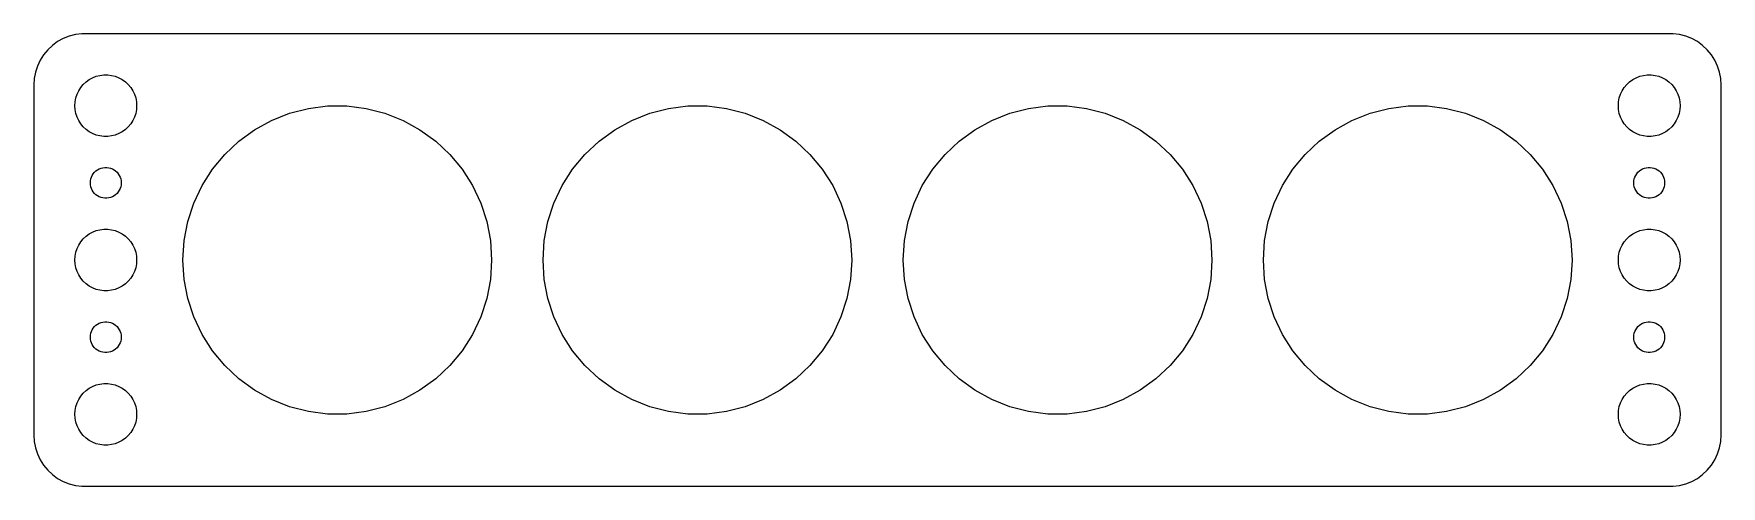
# Model space of a CAD drawing. Header units: metres. Extents: x -82 to 82, y 32 to 76.
import ezdxf

# ---------------------------------------------------------------- set-up
doc = ezdxf.new("R2010")
doc.units = ezdxf.units.M

msp = doc.modelspace()

# ---------------------------------------------------------------- linework, layer by layer
for p, q in [((-79.1289, 75.5241), (-79.6791, 75.2216)), ((-78.5451, 75.7553), (-79.1289, 75.5241)), ((-77.9369, 75.9114), (-78.5451, 75.7553)), ((-77.3139, 75.9901), (-77.9369, 75.9114)), ((77.3139, 75.9901), (-77.3139, 75.9901)), ((77.9369, 75.9114), (77.3139, 75.9901)), ((78.5451, 75.7553), (77.9369, 75.9114)), ((79.1289, 75.5241), (78.5451, 75.7553)), ((79.6791, 75.2216), (79.1289, 75.5241)), ((-81.0451, 73.9389), (-81.3815, 73.4088)), ((-80.6448, 74.4227), (-81.0451, 73.9389)), ((-80.1871, 74.8526), (-80.6448, 74.4227)), ((-79.6791, 75.2216), (-80.1871, 74.8526)), ((80.1871, 74.8526), (79.6791, 75.2216)), ((80.6448, 74.4227), (80.1871, 74.8526)), ((81.0451, 73.9389), (80.6448, 74.4227)), ((81.3815, 73.4088), (81.0451, 73.9389)), ((-81.8429, 72.2434), (-81.9606, 71.6267)), ((-81.6489, 72.8406), (-81.8429, 72.2434)), ((-81.3815, 73.4088), (-81.6489, 72.8406)), ((81.6489, 72.8406), (81.3815, 73.4088)), ((81.8429, 72.2434), (81.6489, 72.8406)), ((81.9606, 71.6267), (81.8429, 72.2434)), ((-81.9606, 71.6267), (-82, 71)), ((-82, 71), (-82, 37)), ((-77.6289, 70.4453), (-77.427, 70.7634)), ((-77.427, 70.7634), (-77.1869, 71.0536)), ((-77.1869, 71.0536), (-76.9123, 71.3115)), ((-76.9123, 71.3115), (-76.6075, 71.533)), ((-76.6075, 71.533), (-76.2773, 71.7145)), ((-76.2773, 71.7145), (-75.927, 71.8532)), ((-75.927, 71.8532), (-75.5621, 71.9469)), ((-75.5621, 71.9469), (-75.1884, 71.9941)), ((-75.1884, 71.9941), (-74.8116, 71.9941)), ((-74.8116, 71.9941), (-74.4379, 71.9469)), ((-74.4379, 71.9469), (-74.073, 71.8532)), ((-74.073, 71.8532), (-73.7227, 71.7145)), ((-73.7227, 71.7145), (-73.3925, 71.533)), ((-73.3925, 71.533), (-73.0877, 71.3115)), ((-73.0877, 71.3115), (-72.8131, 71.0536)), ((-72.8131, 71.0536), (-72.573, 70.7634)), ((-72.573, 70.7634), (-72.3711, 70.4453)), ((72.3711, 70.4453), (72.573, 70.7634)), ((72.573, 70.7634), (72.8131, 71.0536)), ((72.8131, 71.0536), (73.0877, 71.3115)), ((73.0877, 71.3115), (73.3925, 71.533)), ((73.3925, 71.533), (73.7227, 71.7145)), ((73.7227, 71.7145), (74.073, 71.8532)), ((74.073, 71.8532), (74.4379, 71.9469)), ((74.4379, 71.9469), (74.8116, 71.9941)), ((74.8116, 71.9941), (75.1884, 71.9941)), ((75.1884, 71.9941), (75.5621, 71.9469)), ((75.5621, 71.9469), (75.927, 71.8532)), ((75.927, 71.8532), (76.2773, 71.7145)), ((76.2773, 71.7145), (76.6075, 71.533)), ((76.6075, 71.533), (76.9123, 71.3115)), ((76.9123, 71.3115), (77.1869, 71.0536)), ((77.1869, 71.0536), (77.427, 70.7634)), ((77.427, 70.7634), (77.6289, 70.4453)), ((82, 71), (81.9606, 71.6267)), ((82, 37), (82, 71)), ((-78, 69), (-77.9763, 69.376)), ((-77.9763, 68.624), (-78, 69)), ((-77.9763, 69.376), (-77.9057, 69.7461)), ((-77.9057, 69.7461), (-77.7893, 70.1044)), ((-77.7893, 70.1044), (-77.6289, 70.4453)), ((-72.3711, 70.4453), (-72.2107, 70.1044)), ((-72.2107, 70.1044), (-72.0943, 69.7461)), ((-72.0943, 69.7461), (-72.0237, 69.376)), ((-72.0237, 69.376), (-72, 69)), ((-72, 69), (-72.0237, 68.624)), ((-55.3107, 68.7343), (-53.4418, 68.9704)), ((-53.4418, 68.9704), (-51.5581, 68.9704)), ((-51.5581, 68.9704), (-49.6893, 68.7343)), ((-20.3107, 68.7343), (-18.4418, 68.9704)), ((-18.4418, 68.9704), (-16.5581, 68.9704)), ((-16.5581, 68.9704), (-14.6893, 68.7343)), ((14.6893, 68.7343), (16.5581, 68.9704)), ((16.5581, 68.9704), (18.4418, 68.9704)), ((18.4418, 68.9704), (20.3107, 68.7343)), ((49.6893, 68.7343), (51.5581, 68.9704)), ((51.5581, 68.9704), (53.4418, 68.9704)), ((53.4418, 68.9704), (55.3107, 68.7343)), ((72, 69), (72.0237, 69.376)), ((72.0237, 68.624), (72, 69)), ((72.0237, 69.376), (72.0943, 69.7461)), ((72.0943, 69.7461), (72.2107, 70.1044)), ((72.2107, 70.1044), (72.3711, 70.4453)), ((77.6289, 70.4453), (77.7893, 70.1044)), ((77.7893, 70.1044), (77.9057, 69.7461)), ((77.9057, 69.7461), (77.9763, 69.376)), ((77.9763, 69.376), (78, 69)), ((78, 69), (77.9763, 68.624)), ((-77.9057, 68.2539), (-77.9763, 68.624)), ((-77.7893, 67.8956), (-77.9057, 68.2539)), ((-77.6289, 67.5547), (-77.7893, 67.8956)), ((-77.427, 67.2366), (-77.6289, 67.5547)), ((-72.3711, 67.5547), (-72.573, 67.2366)), ((-72.2107, 67.8956), (-72.3711, 67.5547)), ((-72.0943, 68.2539), (-72.2107, 67.8956)), ((-72.0237, 68.624), (-72.0943, 68.2539)), ((-60.5374, 66.6649), (-58.8867, 67.5724)), ((-58.8867, 67.5724), (-57.1353, 68.2658)), ((-57.1353, 68.2658), (-55.3107, 68.7343)), ((-49.6893, 68.7343), (-47.8647, 68.2658)), ((-47.8647, 68.2658), (-46.1133, 67.5724)), ((-46.1133, 67.5724), (-44.4626, 66.6649)), ((-25.5374, 66.6649), (-23.8867, 67.5724)), ((-23.8867, 67.5724), (-22.1353, 68.2658)), ((-22.1353, 68.2658), (-20.3107, 68.7343)), ((-14.6893, 68.7343), (-12.8647, 68.2658)), ((-12.8647, 68.2658), (-11.1133, 67.5724)), ((-11.1133, 67.5724), (-9.46259, 66.6649)), ((9.46259, 66.6649), (11.1133, 67.5724)), ((11.1133, 67.5724), (12.8647, 68.2658)), ((12.8647, 68.2658), (14.6893, 68.7343)), ((20.3107, 68.7343), (22.1353, 68.2658)), ((22.1353, 68.2658), (23.8867, 67.5724)), ((23.8867, 67.5724), (25.5374, 66.6649)), ((44.4626, 66.6649), (46.1133, 67.5724)), ((46.1133, 67.5724), (47.8647, 68.2658)), ((47.8647, 68.2658), (49.6893, 68.7343)), ((55.3107, 68.7343), (57.1353, 68.2658)), ((57.1353, 68.2658), (58.8867, 67.5724)), ((58.8867, 67.5724), (60.5374, 66.6649)), ((72.0943, 68.2539), (72.0237, 68.624)), ((72.2107, 67.8956), (72.0943, 68.2539)), ((72.3711, 67.5547), (72.2107, 67.8956)), ((72.573, 67.2366), (72.3711, 67.5547)), ((77.6289, 67.5547), (77.427, 67.2366)), ((77.7893, 67.8956), (77.6289, 67.5547)), ((77.9057, 68.2539), (77.7893, 67.8956)), ((77.9763, 68.624), (77.9057, 68.2539)), ((-77.1869, 66.9464), (-77.427, 67.2366)), ((-76.9123, 66.6884), (-77.1869, 66.9464)), ((-76.6075, 66.467), (-76.9123, 66.6884)), ((-76.2773, 66.2855), (-76.6075, 66.467)), ((-75.927, 66.1468), (-76.2773, 66.2855)), ((-75.5621, 66.0531), (-75.927, 66.1468)), ((-75.1884, 66.0059), (-75.5621, 66.0531)), ((-74.8116, 66.0059), (-75.1884, 66.0059)), ((-74.4379, 66.0531), (-74.8116, 66.0059)), ((-74.073, 66.1468), (-74.4379, 66.0531)), ((-73.7227, 66.2855), (-74.073, 66.1468)), ((-73.3925, 66.467), (-73.7227, 66.2855)), ((-73.0877, 66.6884), (-73.3925, 66.467)), ((-72.8131, 66.9464), (-73.0877, 66.6884)), ((-72.573, 67.2366), (-72.8131, 66.9464)), ((-62.0614, 65.5577), (-60.5374, 66.6649)), ((-44.4626, 66.6649), (-42.9386, 65.5577)), ((-27.0614, 65.5577), (-25.5374, 66.6649)), ((-9.46259, 66.6649), (-7.93863, 65.5577)), ((7.93863, 65.5577), (9.46259, 66.6649)), ((25.5374, 66.6649), (27.0614, 65.5577)), ((42.9386, 65.5577), (44.4626, 66.6649)), ((60.5374, 66.6649), (62.0614, 65.5577)), ((72.8131, 66.9464), (72.573, 67.2366)), ((73.0877, 66.6884), (72.8131, 66.9464)), ((73.3925, 66.467), (73.0877, 66.6884)), ((73.7227, 66.2855), (73.3925, 66.467)), ((74.073, 66.1468), (73.7227, 66.2855)), ((74.4379, 66.0531), (74.073, 66.1468)), ((74.8116, 66.0059), (74.4379, 66.0531)), ((75.1884, 66.0059), (74.8116, 66.0059)), ((75.5621, 66.0531), (75.1884, 66.0059)), ((75.927, 66.1468), (75.5621, 66.0531)), ((76.2773, 66.2855), (75.927, 66.1468)), ((76.6075, 66.467), (76.2773, 66.2855)), ((76.9123, 66.6884), (76.6075, 66.467)), ((77.1869, 66.9464), (76.9123, 66.6884)), ((77.427, 67.2366), (77.1869, 66.9464)), ((-64.6353, 62.8168), (-63.4345, 64.2682)), ((-63.4345, 64.2682), (-62.0614, 65.5577)), ((-42.9386, 65.5577), (-41.5655, 64.2682)), ((-41.5655, 64.2682), (-40.3647, 62.8168)), ((-29.6353, 62.8168), (-28.4345, 64.2682)), ((-28.4345, 64.2682), (-27.0614, 65.5577)), ((-7.93863, 65.5577), (-6.56546, 64.2682)), ((-6.56546, 64.2682), (-5.36473, 62.8168)), ((5.36473, 62.8168), (6.56546, 64.2682)), ((6.56546, 64.2682), (7.93863, 65.5577)), ((27.0614, 65.5577), (28.4345, 64.2682)), ((28.4345, 64.2682), (29.6353, 62.8168)), ((40.3647, 62.8168), (41.5655, 64.2682)), ((41.5655, 64.2682), (42.9386, 65.5577)), ((62.0614, 65.5577), (63.4345, 64.2682)), ((63.4345, 64.2682), (64.6353, 62.8168)), ((-76.3145, 62.2226), (-76.2135, 62.3817)), ((-76.2135, 62.3817), (-76.0934, 62.5268)), ((-76.0934, 62.5268), (-75.9561, 62.6558)), ((-75.9561, 62.6558), (-75.8037, 62.7665)), ((-75.8037, 62.7665), (-75.6387, 62.8572)), ((-75.6387, 62.8572), (-75.4635, 62.9266)), ((-75.4635, 62.9266), (-75.2811, 62.9734)), ((-75.2811, 62.9734), (-75.0942, 62.997)), ((-75.0942, 62.997), (-74.9058, 62.997)), ((-74.9058, 62.997), (-74.7189, 62.9734)), ((-74.7189, 62.9734), (-74.5365, 62.9266)), ((-74.5365, 62.9266), (-74.3613, 62.8572)), ((-74.3613, 62.8572), (-74.1963, 62.7665)), ((-74.1963, 62.7665), (-74.0439, 62.6558)), ((-74.0439, 62.6558), (-73.9065, 62.5268)), ((-73.9065, 62.5268), (-73.7865, 62.3817)), ((-73.7865, 62.3817), (-73.6855, 62.2226)), ((-65.6446, 61.2263), (-64.6353, 62.8168)), ((-40.3647, 62.8168), (-39.3554, 61.2263)), ((-30.6446, 61.2263), (-29.6353, 62.8168)), ((-5.36473, 62.8168), (-4.35539, 61.2263)), ((4.35539, 61.2263), (5.36473, 62.8168)), ((29.6353, 62.8168), (30.6446, 61.2263)), ((39.3554, 61.2263), (40.3647, 62.8168)), ((64.6353, 62.8168), (65.6446, 61.2263)), ((73.6855, 62.2226), (73.7865, 62.3817)), ((73.7865, 62.3817), (73.9065, 62.5268)), ((73.9065, 62.5268), (74.0439, 62.6558)), ((74.0439, 62.6558), (74.1963, 62.7665)), ((74.1963, 62.7665), (74.3613, 62.8572)), ((74.3613, 62.8572), (74.5365, 62.9266)), ((74.5365, 62.9266), (74.7189, 62.9734)), ((74.7189, 62.9734), (74.9058, 62.997)), ((74.9058, 62.997), (75.0942, 62.997)), ((75.0942, 62.997), (75.2811, 62.9734)), ((75.2811, 62.9734), (75.4635, 62.9266)), ((75.4635, 62.9266), (75.6387, 62.8572)), ((75.6387, 62.8572), (75.8037, 62.7665)), ((75.8037, 62.7665), (75.9561, 62.6558)), ((75.9561, 62.6558), (76.0934, 62.5268)), ((76.0934, 62.5268), (76.2135, 62.3817)), ((76.2135, 62.3817), (76.3145, 62.2226)), ((-76.5, 61.5), (-76.4882, 61.688)), ((-76.4882, 61.312), (-76.5, 61.5)), ((-76.4882, 61.688), (-76.4529, 61.873)), ((-76.4529, 61.127), (-76.4882, 61.312)), ((-76.4529, 61.873), (-76.3947, 62.0522)), ((-76.3947, 60.9478), (-76.4529, 61.127)), ((-76.3947, 62.0522), (-76.3145, 62.2226)), ((-76.3145, 60.7774), (-76.3947, 60.9478)), ((-76.2135, 60.6183), (-76.3145, 60.7774)), ((-73.6855, 60.7774), (-73.7865, 60.6183)), ((-73.6855, 62.2226), (-73.6053, 62.0522)), ((-73.6053, 60.9478), (-73.6855, 60.7774)), ((-73.6053, 62.0522), (-73.5471, 61.873)), ((-73.5471, 61.127), (-73.6053, 60.9478)), ((-73.5471, 61.873), (-73.5118, 61.688)), ((-73.5118, 61.312), (-73.5471, 61.127)), ((-73.5118, 61.688), (-73.5, 61.5)), ((-73.5, 61.5), (-73.5118, 61.312)), ((-66.4466, 59.5219), (-65.6446, 61.2263)), ((-39.3554, 61.2263), (-38.5533, 59.5219)), ((-31.4466, 59.5219), (-30.6446, 61.2263)), ((-4.35539, 61.2263), (-3.55334, 59.5219)), ((3.55334, 59.5219), (4.35539, 61.2263)), ((30.6446, 61.2263), (31.4466, 59.5219)), ((38.5533, 59.5219), (39.3554, 61.2263)), ((65.6446, 61.2263), (66.4466, 59.5219)), ((73.5, 61.5), (73.5118, 61.688)), ((73.5118, 61.312), (73.5, 61.5)), ((73.5118, 61.688), (73.5471, 61.873)), ((73.5471, 61.127), (73.5118, 61.312)), ((73.5471, 61.873), (73.6053, 62.0522)), ((73.6053, 60.9478), (73.5471, 61.127)), ((73.6053, 62.0522), (73.6855, 62.2226)), ((73.6855, 60.7774), (73.6053, 60.9478)), ((73.7865, 60.6183), (73.6855, 60.7774)), ((76.3145, 60.7774), (76.2135, 60.6183)), ((76.3145, 62.2226), (76.3947, 62.0522)), ((76.3947, 60.9478), (76.3145, 60.7774)), ((76.3947, 62.0522), (76.4529, 61.873)), ((76.4529, 61.127), (76.3947, 60.9478)), ((76.4529, 61.873), (76.4882, 61.688)), ((76.4882, 61.312), (76.4529, 61.127)), ((76.4882, 61.688), (76.5, 61.5)), ((76.5, 61.5), (76.4882, 61.312)), ((-76.0934, 60.4732), (-76.2135, 60.6183)), ((-75.9561, 60.3442), (-76.0934, 60.4732)), ((-75.8037, 60.2335), (-75.9561, 60.3442)), ((-75.6387, 60.1427), (-75.8037, 60.2335)), ((-75.4635, 60.0734), (-75.6387, 60.1427)), ((-75.2811, 60.0266), (-75.4635, 60.0734)), ((-75.0942, 60.0029), (-75.2811, 60.0266)), ((-74.9058, 60.0029), (-75.0942, 60.0029)), ((-74.7189, 60.0266), (-74.9058, 60.0029)), ((-74.5365, 60.0734), (-74.7189, 60.0266)), ((-74.3613, 60.1427), (-74.5365, 60.0734)), ((-74.1963, 60.2335), (-74.3613, 60.1427)), ((-74.0439, 60.3442), (-74.1963, 60.2335)), ((-73.9065, 60.4732), (-74.0439, 60.3442)), ((-73.7865, 60.6183), (-73.9065, 60.4732)), ((-67.0287, 57.7303), (-66.4466, 59.5219)), ((-38.5533, 59.5219), (-37.9713, 57.7303)), ((-32.0287, 57.7303), (-31.4466, 59.5219)), ((-3.55334, 59.5219), (-2.97125, 57.7303)), ((2.97125, 57.7303), (3.55334, 59.5219)), ((31.4466, 59.5219), (32.0287, 57.7303)), ((37.9713, 57.7303), (38.5533, 59.5219)), ((66.4466, 59.5219), (67.0287, 57.7303)), ((73.9065, 60.4732), (73.7865, 60.6183)), ((74.0439, 60.3442), (73.9065, 60.4732)), ((74.1963, 60.2335), (74.0439, 60.3442)), ((74.3613, 60.1427), (74.1963, 60.2335)), ((74.5365, 60.0734), (74.3613, 60.1427)), ((74.7189, 60.0266), (74.5365, 60.0734)), ((74.9058, 60.0029), (74.7189, 60.0266)), ((75.0942, 60.0029), (74.9058, 60.0029)), ((75.2811, 60.0266), (75.0942, 60.0029)), ((75.4635, 60.0734), (75.2811, 60.0266)), ((75.6387, 60.1427), (75.4635, 60.0734)), ((75.8037, 60.2335), (75.6387, 60.1427)), ((75.9561, 60.3442), (75.8037, 60.2335)), ((76.0934, 60.4732), (75.9561, 60.3442)), ((76.2135, 60.6183), (76.0934, 60.4732)), ((-67.3817, 55.88), (-67.0287, 57.7303)), ((-37.9713, 57.7303), (-37.6183, 55.88)), ((-32.3817, 55.88), (-32.0287, 57.7303)), ((-2.97125, 57.7303), (-2.61827, 55.88)), ((2.61827, 55.88), (2.97125, 57.7303)), ((32.0287, 57.7303), (32.3817, 55.88)), ((37.6183, 55.88), (37.9713, 57.7303)), ((67.0287, 57.7303), (67.3817, 55.88)), ((-77.6289, 55.4453), (-77.427, 55.7634)), ((-77.427, 55.7634), (-77.1869, 56.0536)), ((-77.1869, 56.0536), (-76.9123, 56.3115)), ((-76.9123, 56.3115), (-76.6075, 56.533)), ((-76.6075, 56.533), (-76.2773, 56.7145)), ((-76.2773, 56.7145), (-75.927, 56.8532)), ((-75.927, 56.8532), (-75.5621, 56.9469)), ((-75.5621, 56.9469), (-75.1884, 56.9941)), ((-75.1884, 56.9941), (-74.8116, 56.9941)), ((-74.8116, 56.9941), (-74.4379, 56.9469)), ((-74.4379, 56.9469), (-74.073, 56.8532)), ((-74.073, 56.8532), (-73.7227, 56.7145)), ((-73.7227, 56.7145), (-73.3925, 56.533)), ((-73.3925, 56.533), (-73.0877, 56.3115)), ((-73.0877, 56.3115), (-72.8131, 56.0536)), ((-72.8131, 56.0536), (-72.573, 55.7634)), ((-72.573, 55.7634), (-72.3711, 55.4453)), ((-67.5, 54), (-67.3817, 55.88)), ((-37.6183, 55.88), (-37.5, 54)), ((-32.5, 54), (-32.3817, 55.88)), ((-2.61827, 55.88), (-2.5, 54)), ((2.5, 54), (2.61827, 55.88)), ((32.3817, 55.88), (32.5, 54)), ((37.5, 54), (37.6183, 55.88)), ((67.3817, 55.88), (67.5, 54)), ((72.3711, 55.4453), (72.573, 55.7634)), ((72.573, 55.7634), (72.8131, 56.0536)), ((72.8131, 56.0536), (73.0877, 56.3115)), ((73.0877, 56.3115), (73.3925, 56.533)), ((73.3925, 56.533), (73.7227, 56.7145)), ((73.7227, 56.7145), (74.073, 56.8532)), ((74.073, 56.8532), (74.4379, 56.9469)), ((74.4379, 56.9469), (74.8116, 56.9941)), ((74.8116, 56.9941), (75.1884, 56.9941)), ((75.1884, 56.9941), (75.5621, 56.9469)), ((75.5621, 56.9469), (75.927, 56.8532)), ((75.927, 56.8532), (76.2773, 56.7145)), ((76.2773, 56.7145), (76.6075, 56.533)), ((76.6075, 56.533), (76.9123, 56.3115)), ((76.9123, 56.3115), (77.1869, 56.0536)), ((77.1869, 56.0536), (77.427, 55.7634)), ((77.427, 55.7634), (77.6289, 55.4453)), ((-78, 54), (-77.9763, 54.376)), ((-77.9763, 54.376), (-77.9057, 54.7461)), ((-77.9057, 54.7461), (-77.7893, 55.1044)), ((-77.7893, 55.1044), (-77.6289, 55.4453)), ((-72.3711, 55.4453), (-72.2107, 55.1044)), ((-72.2107, 55.1044), (-72.0943, 54.7461)), ((-72.0943, 54.7461), (-72.0237, 54.376)), ((-72.0237, 54.376), (-72, 54)), ((72, 54), (72.0237, 54.376)), ((72.0237, 54.376), (72.0943, 54.7461)), ((72.0943, 54.7461), (72.2107, 55.1044)), ((72.2107, 55.1044), (72.3711, 55.4453)), ((77.6289, 55.4453), (77.7893, 55.1044)), ((77.7893, 55.1044), (77.9057, 54.7461)), ((77.9057, 54.7461), (77.9763, 54.376)), ((77.9763, 54.376), (78, 54)), ((-77.9763, 53.624), (-78, 54)), ((-77.9057, 53.2539), (-77.9763, 53.624)), ((-77.7893, 52.8956), (-77.9057, 53.2539)), ((-77.6289, 52.5547), (-77.7893, 52.8956)), ((-77.427, 52.2366), (-77.6289, 52.5547)), ((-72.3711, 52.5547), (-72.573, 52.2366)), ((-72.2107, 52.8956), (-72.3711, 52.5547)), ((-72.0943, 53.2539), (-72.2107, 52.8956)), ((-72.0237, 53.624), (-72.0943, 53.2539)), ((-72, 54), (-72.0237, 53.624)), ((-67.3817, 52.12), (-67.5, 54)), ((-37.5, 54), (-37.6183, 52.12)), ((-32.3817, 52.12), (-32.5, 54)), ((-2.5, 54), (-2.61827, 52.12)), ((2.61827, 52.12), (2.5, 54)), ((32.5, 54), (32.3817, 52.12)), ((37.6183, 52.12), (37.5, 54)), ((67.5, 54), (67.3817, 52.12)), ((72.0237, 53.624), (72, 54)), ((72.0943, 53.2539), (72.0237, 53.624)), ((72.2107, 52.8956), (72.0943, 53.2539)), ((72.3711, 52.5547), (72.2107, 52.8956)), ((72.573, 52.2366), (72.3711, 52.5547)), ((77.6289, 52.5547), (77.427, 52.2366)), ((77.7893, 52.8956), (77.6289, 52.5547)), ((77.9057, 53.2539), (77.7893, 52.8956)), ((77.9763, 53.624), (77.9057, 53.2539)), ((78, 54), (77.9763, 53.624)), ((-77.1869, 51.9464), (-77.427, 52.2366)), ((-76.9123, 51.6885), (-77.1869, 51.9464)), ((-76.6075, 51.467), (-76.9123, 51.6885)), ((-76.2773, 51.2855), (-76.6075, 51.467)), ((-75.927, 51.1468), (-76.2773, 51.2855)), ((-75.5621, 51.0531), (-75.927, 51.1468)), ((-75.1884, 51.0059), (-75.5621, 51.0531)), ((-74.8116, 51.0059), (-75.1884, 51.0059)), ((-74.4379, 51.0531), (-74.8116, 51.0059)), ((-74.073, 51.1468), (-74.4379, 51.0531)), ((-73.7227, 51.2855), (-74.073, 51.1468)), ((-73.3925, 51.467), (-73.7227, 51.2855)), ((-73.0877, 51.6885), (-73.3925, 51.467)), ((-72.8131, 51.9464), (-73.0877, 51.6885)), ((-72.573, 52.2366), (-72.8131, 51.9464)), ((-67.0287, 50.2697), (-67.3817, 52.12)), ((-37.6183, 52.12), (-37.9713, 50.2697)), ((-32.0287, 50.2697), (-32.3817, 52.12)), ((-2.61827, 52.12), (-2.97125, 50.2697)), ((2.97125, 50.2697), (2.61827, 52.12)), ((32.3817, 52.12), (32.0287, 50.2697)), ((37.9713, 50.2697), (37.6183, 52.12)), ((67.3817, 52.12), (67.0287, 50.2697)), ((72.8131, 51.9464), (72.573, 52.2366)), ((73.0877, 51.6885), (72.8131, 51.9464)), ((73.3925, 51.467), (73.0877, 51.6885)), ((73.7227, 51.2855), (73.3925, 51.467)), ((74.073, 51.1468), (73.7227, 51.2855)), ((74.4379, 51.0531), (74.073, 51.1468)), ((74.8116, 51.0059), (74.4379, 51.0531)), ((75.1884, 51.0059), (74.8116, 51.0059)), ((75.5621, 51.0531), (75.1884, 51.0059)), ((75.927, 51.1468), (75.5621, 51.0531)), ((76.2773, 51.2855), (75.927, 51.1468)), ((76.6075, 51.467), (76.2773, 51.2855)), ((76.9123, 51.6885), (76.6075, 51.467)), ((77.1869, 51.9464), (76.9123, 51.6885)), ((77.427, 52.2366), (77.1869, 51.9464)), ((-66.4466, 48.4781), (-67.0287, 50.2697)), ((-37.9713, 50.2697), (-38.5533, 48.4781)), ((-31.4466, 48.4781), (-32.0287, 50.2697)), ((-2.97125, 50.2697), (-3.55334, 48.4781)), ((3.55334, 48.4781), (2.97125, 50.2697)), ((32.0287, 50.2697), (31.4466, 48.4781)), ((38.5533, 48.4781), (37.9713, 50.2697)), ((67.0287, 50.2697), (66.4466, 48.4781)), ((-76.0934, 47.5268), (-75.9561, 47.6558)), ((-75.9561, 47.6558), (-75.8037, 47.7665)), ((-75.8037, 47.7665), (-75.6387, 47.8573)), ((-75.6387, 47.8573), (-75.4635, 47.9266)), ((-75.4635, 47.9266), (-75.2811, 47.9734)), ((-75.2811, 47.9734), (-75.0942, 47.9971)), ((-75.0942, 47.9971), (-74.9058, 47.9971)), ((-74.9058, 47.9971), (-74.7189, 47.9734)), ((-74.7189, 47.9734), (-74.5365, 47.9266)), ((-74.5365, 47.9266), (-74.3613, 47.8573)), ((-74.3613, 47.8573), (-74.1963, 47.7665)), ((-74.1963, 47.7665), (-74.0439, 47.6558)), ((-74.0439, 47.6558), (-73.9065, 47.5268)), ((-65.6446, 46.7737), (-66.4466, 48.4781)), ((-38.5533, 48.4781), (-39.3554, 46.7737)), ((-30.6446, 46.7737), (-31.4466, 48.4781)), ((-3.55334, 48.4781), (-4.35539, 46.7737)), ((4.35539, 46.7737), (3.55334, 48.4781)), ((31.4466, 48.4781), (30.6446, 46.7737)), ((39.3554, 46.7737), (38.5533, 48.4781)), ((66.4466, 48.4781), (65.6446, 46.7737)), ((73.9065, 47.5268), (74.0439, 47.6558)), ((74.0439, 47.6558), (74.1963, 47.7665)), ((74.1963, 47.7665), (74.3613, 47.8573)), ((74.3613, 47.8573), (74.5365, 47.9266)), ((74.5365, 47.9266), (74.7189, 47.9734)), ((74.7189, 47.9734), (74.9058, 47.9971)), ((74.9058, 47.9971), (75.0942, 47.9971)), ((75.0942, 47.9971), (75.2811, 47.9734)), ((75.2811, 47.9734), (75.4635, 47.9266)), ((75.4635, 47.9266), (75.6387, 47.8573)), ((75.6387, 47.8573), (75.8037, 47.7665)), ((75.8037, 47.7665), (75.9561, 47.6558)), ((75.9561, 47.6558), (76.0934, 47.5268)), ((-76.5, 46.5), (-76.4882, 46.688)), ((-76.4882, 46.312), (-76.5, 46.5)), ((-76.4882, 46.688), (-76.4529, 46.873)), ((-76.4529, 46.127), (-76.4882, 46.312)), ((-76.4529, 46.873), (-76.3947, 47.0522)), ((-76.3947, 45.9478), (-76.4529, 46.127)), ((-76.3947, 47.0522), (-76.3145, 47.2226)), ((-76.3145, 45.7774), (-76.3947, 45.9478)), ((-76.3145, 47.2226), (-76.2135, 47.3817)), ((-76.2135, 47.3817), (-76.0934, 47.5268)), ((-73.9065, 47.5268), (-73.7865, 47.3817)), ((-73.7865, 47.3817), (-73.6855, 47.2226)), ((-73.6855, 47.2226), (-73.6053, 47.0522)), ((-73.6053, 45.9478), (-73.6855, 45.7774)), ((-73.6053, 47.0522), (-73.5471, 46.873)), ((-73.5471, 46.127), (-73.6053, 45.9478)), ((-73.5471, 46.873), (-73.5118, 46.688)), ((-73.5118, 46.312), (-73.5471, 46.127)), ((-73.5118, 46.688), (-73.5, 46.5)), ((-73.5, 46.5), (-73.5118, 46.312)), ((-64.6353, 45.1832), (-65.6446, 46.7737)), ((-39.3554, 46.7737), (-40.3647, 45.1832)), ((-29.6353, 45.1832), (-30.6446, 46.7737)), ((-4.35539, 46.7737), (-5.36473, 45.1832)), ((5.36473, 45.1832), (4.35539, 46.7737)), ((30.6446, 46.7737), (29.6353, 45.1832)), ((40.3647, 45.1832), (39.3554, 46.7737)), ((65.6446, 46.7737), (64.6353, 45.1832)), ((73.5, 46.5), (73.5118, 46.688)), ((73.5118, 46.312), (73.5, 46.5)), ((73.5118, 46.688), (73.5471, 46.873)), ((73.5471, 46.127), (73.5118, 46.312)), ((73.5471, 46.873), (73.6053, 47.0522)), ((73.6053, 45.9478), (73.5471, 46.127)), ((73.6053, 47.0522), (73.6855, 47.2226)), ((73.6855, 45.7774), (73.6053, 45.9478)), ((73.6855, 47.2226), (73.7865, 47.3817)), ((73.7865, 47.3817), (73.9065, 47.5268)), ((76.0934, 47.5268), (76.2135, 47.3817)), ((76.2135, 47.3817), (76.3145, 47.2226)), ((76.3145, 47.2226), (76.3947, 47.0522)), ((76.3947, 45.9478), (76.3145, 45.7774)), ((76.3947, 47.0522), (76.4529, 46.873)), ((76.4529, 46.127), (76.3947, 45.9478)), ((76.4529, 46.873), (76.4882, 46.688)), ((76.4882, 46.312), (76.4529, 46.127)), ((76.4882, 46.688), (76.5, 46.5)), ((76.5, 46.5), (76.4882, 46.312)), ((-76.2135, 45.6183), (-76.3145, 45.7774)), ((-76.0934, 45.4732), (-76.2135, 45.6183)), ((-75.9561, 45.3442), (-76.0934, 45.4732)), ((-75.8037, 45.2335), (-75.9561, 45.3442)), ((-75.6387, 45.1428), (-75.8037, 45.2335)), ((-75.4635, 45.0734), (-75.6387, 45.1428)), ((-75.2811, 45.0266), (-75.4635, 45.0734)), ((-75.0942, 45.003), (-75.2811, 45.0266)), ((-74.9058, 45.003), (-75.0942, 45.003)), ((-74.7189, 45.0266), (-74.9058, 45.003)), ((-74.5365, 45.0734), (-74.7189, 45.0266)), ((-74.3613, 45.1428), (-74.5365, 45.0734)), ((-74.1963, 45.2335), (-74.3613, 45.1428)), ((-74.0439, 45.3442), (-74.1963, 45.2335)), ((-73.9065, 45.4732), (-74.0439, 45.3442)), ((-73.7865, 45.6183), (-73.9065, 45.4732)), ((-73.6855, 45.7774), (-73.7865, 45.6183)), ((-63.4345, 43.7318), (-64.6353, 45.1832)), ((-40.3647, 45.1832), (-41.5655, 43.7318)), ((-28.4345, 43.7318), (-29.6353, 45.1832)), ((-5.36473, 45.1832), (-6.56546, 43.7318)), ((6.56546, 43.7318), (5.36473, 45.1832)), ((29.6353, 45.1832), (28.4345, 43.7318)), ((41.5655, 43.7318), (40.3647, 45.1832)), ((64.6353, 45.1832), (63.4345, 43.7318)), ((73.7865, 45.6183), (73.6855, 45.7774)), ((73.9065, 45.4732), (73.7865, 45.6183)), ((74.0439, 45.3442), (73.9065, 45.4732)), ((74.1963, 45.2335), (74.0439, 45.3442)), ((74.3613, 45.1428), (74.1963, 45.2335)), ((74.5365, 45.0734), (74.3613, 45.1428)), ((74.7189, 45.0266), (74.5365, 45.0734)), ((74.9058, 45.003), (74.7189, 45.0266)), ((75.0942, 45.003), (74.9058, 45.003)), ((75.2811, 45.0266), (75.0942, 45.003)), ((75.4635, 45.0734), (75.2811, 45.0266)), ((75.6387, 45.1428), (75.4635, 45.0734)), ((75.8037, 45.2335), (75.6387, 45.1428)), ((75.9561, 45.3442), (75.8037, 45.2335)), ((76.0934, 45.4732), (75.9561, 45.3442)), ((76.2135, 45.6183), (76.0934, 45.4732)), ((76.3145, 45.7774), (76.2135, 45.6183)), ((-62.0614, 42.4423), (-63.4345, 43.7318)), ((-41.5655, 43.7318), (-42.9386, 42.4423)), ((-27.0614, 42.4423), (-28.4345, 43.7318)), ((-6.56546, 43.7318), (-7.93863, 42.4423)), ((7.93863, 42.4423), (6.56546, 43.7318)), ((28.4345, 43.7318), (27.0614, 42.4423)), ((42.9386, 42.4423), (41.5655, 43.7318)), ((63.4345, 43.7318), (62.0614, 42.4423)), ((-77.427, 40.7634), (-77.1869, 41.0536)), ((-77.1869, 41.0536), (-76.9123, 41.3116)), ((-76.9123, 41.3116), (-76.6075, 41.533)), ((-76.6075, 41.533), (-76.2773, 41.7145)), ((-76.2773, 41.7145), (-75.927, 41.8532)), ((-75.927, 41.8532), (-75.5621, 41.9469)), ((-75.5621, 41.9469), (-75.1884, 41.9941)), ((-75.1884, 41.9941), (-74.8116, 41.9941)), ((-74.8116, 41.9941), (-74.4379, 41.9469)), ((-74.4379, 41.9469), (-74.073, 41.8532)), ((-74.073, 41.8532), (-73.7227, 41.7145)), ((-73.7227, 41.7145), (-73.3925, 41.533)), ((-73.3925, 41.533), (-73.0877, 41.3116)), ((-73.0877, 41.3116), (-72.8131, 41.0536)), ((-72.8131, 41.0536), (-72.573, 40.7634)), ((-60.5374, 41.3351), (-62.0614, 42.4423)), ((-58.8867, 40.4276), (-60.5374, 41.3351)), ((-44.4626, 41.3351), (-46.1133, 40.4276)), ((-42.9386, 42.4423), (-44.4626, 41.3351)), ((-25.5374, 41.3351), (-27.0614, 42.4423)), ((-23.8867, 40.4276), (-25.5374, 41.3351)), ((-9.46259, 41.3351), (-11.1133, 40.4276)), ((-7.93863, 42.4423), (-9.46259, 41.3351)), ((9.46259, 41.3351), (7.93863, 42.4423)), ((11.1133, 40.4276), (9.46259, 41.3351)), ((25.5374, 41.3351), (23.8867, 40.4276)), ((27.0614, 42.4423), (25.5374, 41.3351)), ((44.4626, 41.3351), (42.9386, 42.4423)), ((46.1133, 40.4276), (44.4626, 41.3351)), ((60.5374, 41.3351), (58.8867, 40.4276)), ((62.0614, 42.4423), (60.5374, 41.3351)), ((72.573, 40.7634), (72.8131, 41.0536)), ((72.8131, 41.0536), (73.0877, 41.3116)), ((73.0877, 41.3116), (73.3925, 41.533)), ((73.3925, 41.533), (73.7227, 41.7145)), ((73.7227, 41.7145), (74.073, 41.8532)), ((74.073, 41.8532), (74.4379, 41.9469)), ((74.4379, 41.9469), (74.8116, 41.9941)), ((74.8116, 41.9941), (75.1884, 41.9941)), ((75.1884, 41.9941), (75.5621, 41.9469)), ((75.5621, 41.9469), (75.927, 41.8532)), ((75.927, 41.8532), (76.2773, 41.7145)), ((76.2773, 41.7145), (76.6075, 41.533)), ((76.6075, 41.533), (76.9123, 41.3116)), ((76.9123, 41.3116), (77.1869, 41.0536)), ((77.1869, 41.0536), (77.427, 40.7634)), ((-78, 39), (-77.9763, 39.376)), ((-77.9763, 39.376), (-77.9057, 39.7461)), ((-77.9057, 39.7461), (-77.7893, 40.1044)), ((-77.7893, 40.1044), (-77.6289, 40.4453)), ((-77.6289, 40.4453), (-77.427, 40.7634)), ((-72.573, 40.7634), (-72.3711, 40.4453)), ((-72.3711, 40.4453), (-72.2107, 40.1044)), ((-72.2107, 40.1044), (-72.0943, 39.7461)), ((-72.0943, 39.7461), (-72.0237, 39.376)), ((-72.0237, 39.376), (-72, 39)), ((-57.1353, 39.7342), (-58.8867, 40.4276)), ((-55.3107, 39.2657), (-57.1353, 39.7342)), ((-47.8647, 39.7342), (-49.6893, 39.2657)), ((-46.1133, 40.4276), (-47.8647, 39.7342)), ((-22.1353, 39.7342), (-23.8867, 40.4276)), ((-20.3107, 39.2657), (-22.1353, 39.7342)), ((-12.8647, 39.7342), (-14.6893, 39.2657)), ((-11.1133, 40.4276), (-12.8647, 39.7342)), ((12.8647, 39.7342), (11.1133, 40.4276)), ((14.6893, 39.2657), (12.8647, 39.7342)), ((22.1353, 39.7342), (20.3107, 39.2657)), ((23.8867, 40.4276), (22.1353, 39.7342)), ((47.8647, 39.7342), (46.1133, 40.4276)), ((49.6893, 39.2657), (47.8647, 39.7342)), ((57.1353, 39.7342), (55.3107, 39.2657)), ((58.8867, 40.4276), (57.1353, 39.7342)), ((72, 39), (72.0237, 39.376)), ((72.0237, 39.376), (72.0943, 39.7461)), ((72.0943, 39.7461), (72.2107, 40.1044)), ((72.2107, 40.1044), (72.3711, 40.4453)), ((72.3711, 40.4453), (72.573, 40.7634)), ((77.427, 40.7634), (77.6289, 40.4453)), ((77.6289, 40.4453), (77.7893, 40.1044)), ((77.7893, 40.1044), (77.9057, 39.7461)), ((77.9057, 39.7461), (77.9763, 39.376)), ((77.9763, 39.376), (78, 39)), ((-77.9763, 38.624), (-78, 39)), ((-77.9057, 38.2539), (-77.9763, 38.624)), ((-77.7893, 37.8956), (-77.9057, 38.2539)), ((-77.6289, 37.5547), (-77.7893, 37.8956)), ((-72.2107, 37.8956), (-72.3711, 37.5547)), ((-72.0943, 38.2539), (-72.2107, 37.8956)), ((-72.0237, 38.624), (-72.0943, 38.2539)), ((-72, 39), (-72.0237, 38.624)), ((-53.4418, 39.0296), (-55.3107, 39.2657)), ((-51.5581, 39.0296), (-53.4418, 39.0296)), ((-49.6893, 39.2657), (-51.5581, 39.0296)), ((-18.4418, 39.0296), (-20.3107, 39.2657)), ((-16.5581, 39.0296), (-18.4418, 39.0296)), ((-14.6893, 39.2657), (-16.5581, 39.0296)), ((16.5581, 39.0296), (14.6893, 39.2657)), ((18.4418, 39.0296), (16.5581, 39.0296)), ((20.3107, 39.2657), (18.4418, 39.0296)), ((51.5581, 39.0296), (49.6893, 39.2657)), ((53.4418, 39.0296), (51.5581, 39.0296)), ((55.3107, 39.2657), (53.4418, 39.0296)), ((72.0237, 38.624), (72, 39)), ((72.0943, 38.2539), (72.0237, 38.624)), ((72.2107, 37.8956), (72.0943, 38.2539)), ((72.3711, 37.5547), (72.2107, 37.8956)), ((77.7893, 37.8956), (77.6289, 37.5547)), ((77.9057, 38.2539), (77.7893, 37.8956)), ((77.9763, 38.624), (77.9057, 38.2539)), ((78, 39), (77.9763, 38.624)), ((-82, 37), (-81.9606, 36.3733)), ((-81.9606, 36.3733), (-81.8429, 35.7566)), ((-77.427, 37.2366), (-77.6289, 37.5547)), ((-77.1869, 36.9464), (-77.427, 37.2366)), ((-76.9123, 36.6885), (-77.1869, 36.9464)), ((-76.6075, 36.467), (-76.9123, 36.6885)), ((-76.2773, 36.2855), (-76.6075, 36.467)), ((-75.927, 36.1468), (-76.2773, 36.2855)), ((-75.5621, 36.0531), (-75.927, 36.1468)), ((-74.073, 36.1468), (-74.4379, 36.0531)), ((-73.7227, 36.2855), (-74.073, 36.1468)), ((-73.3925, 36.467), (-73.7227, 36.2855)), ((-73.0877, 36.6885), (-73.3925, 36.467)), ((-72.8131, 36.9464), (-73.0877, 36.6885)), ((-72.573, 37.2366), (-72.8131, 36.9464)), ((-72.3711, 37.5547), (-72.573, 37.2366)), ((72.573, 37.2366), (72.3711, 37.5547)), ((72.8131, 36.9464), (72.573, 37.2366)), ((73.0877, 36.6885), (72.8131, 36.9464)), ((73.3925, 36.467), (73.0877, 36.6885)), ((73.7227, 36.2855), (73.3925, 36.467)), ((74.073, 36.1468), (73.7227, 36.2855)), ((74.4379, 36.0531), (74.073, 36.1468)), ((75.927, 36.1468), (75.5621, 36.0531)), ((76.2773, 36.2855), (75.927, 36.1468)), ((76.6075, 36.467), (76.2773, 36.2855)), ((76.9123, 36.6885), (76.6075, 36.467)), ((77.1869, 36.9464), (76.9123, 36.6885)), ((77.427, 37.2366), (77.1869, 36.9464)), ((77.6289, 37.5547), (77.427, 37.2366)), ((81.8429, 35.7566), (81.9606, 36.3733)), ((81.9606, 36.3733), (82, 37)), ((-81.8429, 35.7566), (-81.6489, 35.1594)), ((-81.6489, 35.1594), (-81.3815, 34.5912)), ((-81.3815, 34.5912), (-81.0451, 34.0611)), ((-75.1884, 36.0059), (-75.5621, 36.0531)), ((-74.8116, 36.0059), (-75.1884, 36.0059)), ((-74.4379, 36.0531), (-74.8116, 36.0059)), ((74.8116, 36.0059), (74.4379, 36.0531)), ((75.1884, 36.0059), (74.8116, 36.0059)), ((75.5621, 36.0531), (75.1884, 36.0059)), ((81.0451, 34.0611), (81.3815, 34.5912)), ((81.3815, 34.5912), (81.6489, 35.1594)), ((81.6489, 35.1594), (81.8429, 35.7566)), ((-81.0451, 34.0611), (-80.6448, 33.5773)), ((-80.6448, 33.5773), (-80.1871, 33.1474)), ((-80.1871, 33.1474), (-79.6791, 32.7784)), ((79.6791, 32.7784), (80.1871, 33.1474)), ((80.1871, 33.1474), (80.6448, 33.5773)), ((80.6448, 33.5773), (81.0451, 34.0611)), ((-79.6791, 32.7784), (-79.1289, 32.4759)), ((-79.1289, 32.4759), (-78.5451, 32.2447)), ((-78.5451, 32.2447), (-77.9369, 32.0886)), ((-77.9369, 32.0886), (-77.3139, 32.0099)), ((-77.3139, 32.0099), (77.3139, 32.0099)), ((77.3139, 32.0099), (77.9369, 32.0886)), ((77.9369, 32.0886), (78.5451, 32.2447)), ((78.5451, 32.2447), (79.1289, 32.4759)), ((79.1289, 32.4759), (79.6791, 32.7784))]:
    msp.add_line(p, q)

doc.saveas('drawing.dxf')
